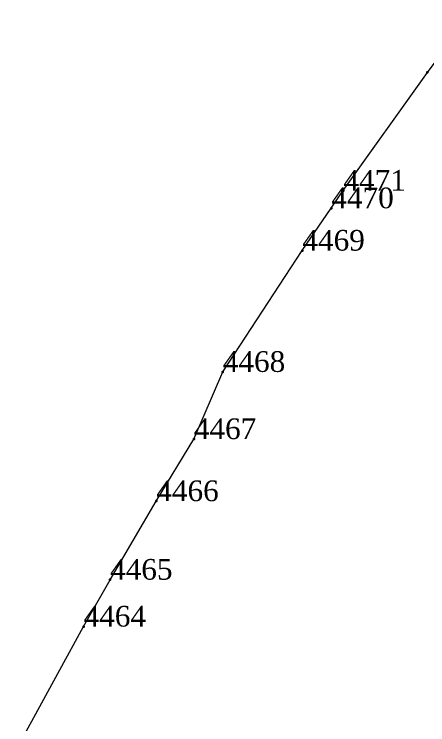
# Model space of a CAD drawing. Header units: metres. Extents: x 543554 to 549226, y 1840763 to 1844579.
# Drawn here: x 548564.46 to 548576.46, y 1841835.07 to 1841855.69 of the extents above; entities that cross this region are included whole.
import ezdxf

# ---------------------------------------------------------------- set-up
doc = ezdxf.new("R2010")
doc.units = ezdxf.units.M
doc.header["$MEASUREMENT"] = 0
for name, color, linetype, lineweight in [('Level 12', 7, 'Continuous', 0), ('Level 30', 7, 'Continuous', 0), ('Level 7', 7, 'Continuous', 0)]:
    doc.layers.add(name, color=color, linetype=linetype, lineweight=lineweight)
doc.styles.add('Style-Vntime', font='Vntime.shx')

# ---------------------------------------------------------------- blocks, each defined once
blk = doc.blocks.new('DDCT')
at = {"layer": 'Level 7', "color": 3, "linetype": 'Continuous', "lineweight": 30}
blk.add_point((0, 0), dxfattribs=at)
blk = doc.blocks.new('SHMIA_4463')
at = {"layer": 'Level 12', "color": 2, "linetype": 'Continuous', "lineweight": 0, "style": 'Style-Vntime'}
blk.add_text('4464', height=0.6, dxfattribs=at).set_placement((0, 0))
blk = doc.blocks.new('SHMIA_4464')
at = {"layer": 'Level 12', "color": 2, "linetype": 'Continuous', "lineweight": 0, "style": 'Style-Vntime'}
blk.add_text('4465', height=0.6, dxfattribs=at).set_placement((0, 0))
blk = doc.blocks.new('SHMIA_4465')
at = {"layer": 'Level 12', "color": 2, "linetype": 'Continuous', "lineweight": 0, "style": 'Style-Vntime'}
blk.add_text('4466', height=0.6, dxfattribs=at).set_placement((0, 0))
blk = doc.blocks.new('SHMIA_4466')
at = {"layer": 'Level 12', "color": 2, "linetype": 'Continuous', "lineweight": 0, "style": 'Style-Vntime'}
blk.add_text('4467', height=0.6, dxfattribs=at).set_placement((0, 0))
blk = doc.blocks.new('SHMIA_4467')
at = {"layer": 'Level 12', "color": 2, "linetype": 'Continuous', "lineweight": 0, "style": 'Style-Vntime'}
blk.add_text('4468', height=0.6, dxfattribs=at).set_placement((0, 0))
blk = doc.blocks.new('SHMIA_4468')
at = {"layer": 'Level 12', "color": 2, "linetype": 'Continuous', "lineweight": 0, "style": 'Style-Vntime'}
blk.add_text('4469', height=0.6, dxfattribs=at).set_placement((0, 0))
blk = doc.blocks.new('SHMIA_4469')
at = {"layer": 'Level 12', "color": 2, "linetype": 'Continuous', "lineweight": 0, "style": 'Style-Vntime'}
blk.add_text('4470', height=0.6, dxfattribs=at).set_placement((0, 0))
blk = doc.blocks.new('SHMIA_4470')
at = {"layer": 'Level 12', "color": 2, "linetype": 'Continuous', "lineweight": 0, "style": 'Style-Vntime'}
blk.add_text('4471', height=0.6, dxfattribs=at).set_placement((0, 0))

msp = doc.modelspace()

# ---------------------------------------------------------------- linework, layer by layer
at = {"layer": 'Level 30', "color": 2, "linetype": 'Continuous', "lineweight": 0, "flags": 128}
msp.add_lwpolyline([(548564.4577, 1841834.2346), (548566.4686, 1841837.9247), (548567.2379, 1841839.2772), (548568.5771, 1841841.5599), (548569.6675, 1841843.356), (548570.5143, 1841845.3073), (548572.8182, 1841848.832), (548573.6557, 1841850.0641), (548574.0052, 1841850.5709), (548576.4482, 1841854.0007), (548577.7038, 1841855.6908)], dxfattribs=at)

# ---------------------------------------------------------------- block references
at = {"layer": 'Level 12', "color": 2, "linetype": 'Continuous', "lineweight": 0}
for name, p in [('SHMIA_4470', (548574.01, 1841850.57)), ('SHMIA_4469', (548573.66, 1841850.06)), ('SHMIA_4468', (548572.82, 1841848.83)), ('SHMIA_4467', (548570.51, 1841845.31)), ('SHMIA_4466', (548569.67, 1841843.36)), ('SHMIA_4465', (548568.58, 1841841.56)), ('SHMIA_4464', (548567.24, 1841839.28)), ('SHMIA_4463', (548566.47, 1841837.92))]:
    msp.add_blockref(name, p, dxfattribs=at)
at = {"layer": 'Level 7', "color": 3, "linetype": 'Continuous', "lineweight": 30}
for p in [(548576.45, 1841854), (548574.01, 1841850.57), (548573.66, 1841850.06), (548572.82, 1841848.83), (548570.51, 1841845.31), (548569.67, 1841843.36), (548568.58, 1841841.56), (548567.24, 1841839.28), (548566.47, 1841837.92)]:
    msp.add_blockref('DDCT', p, dxfattribs=at)

doc.saveas('drawing.dxf')
